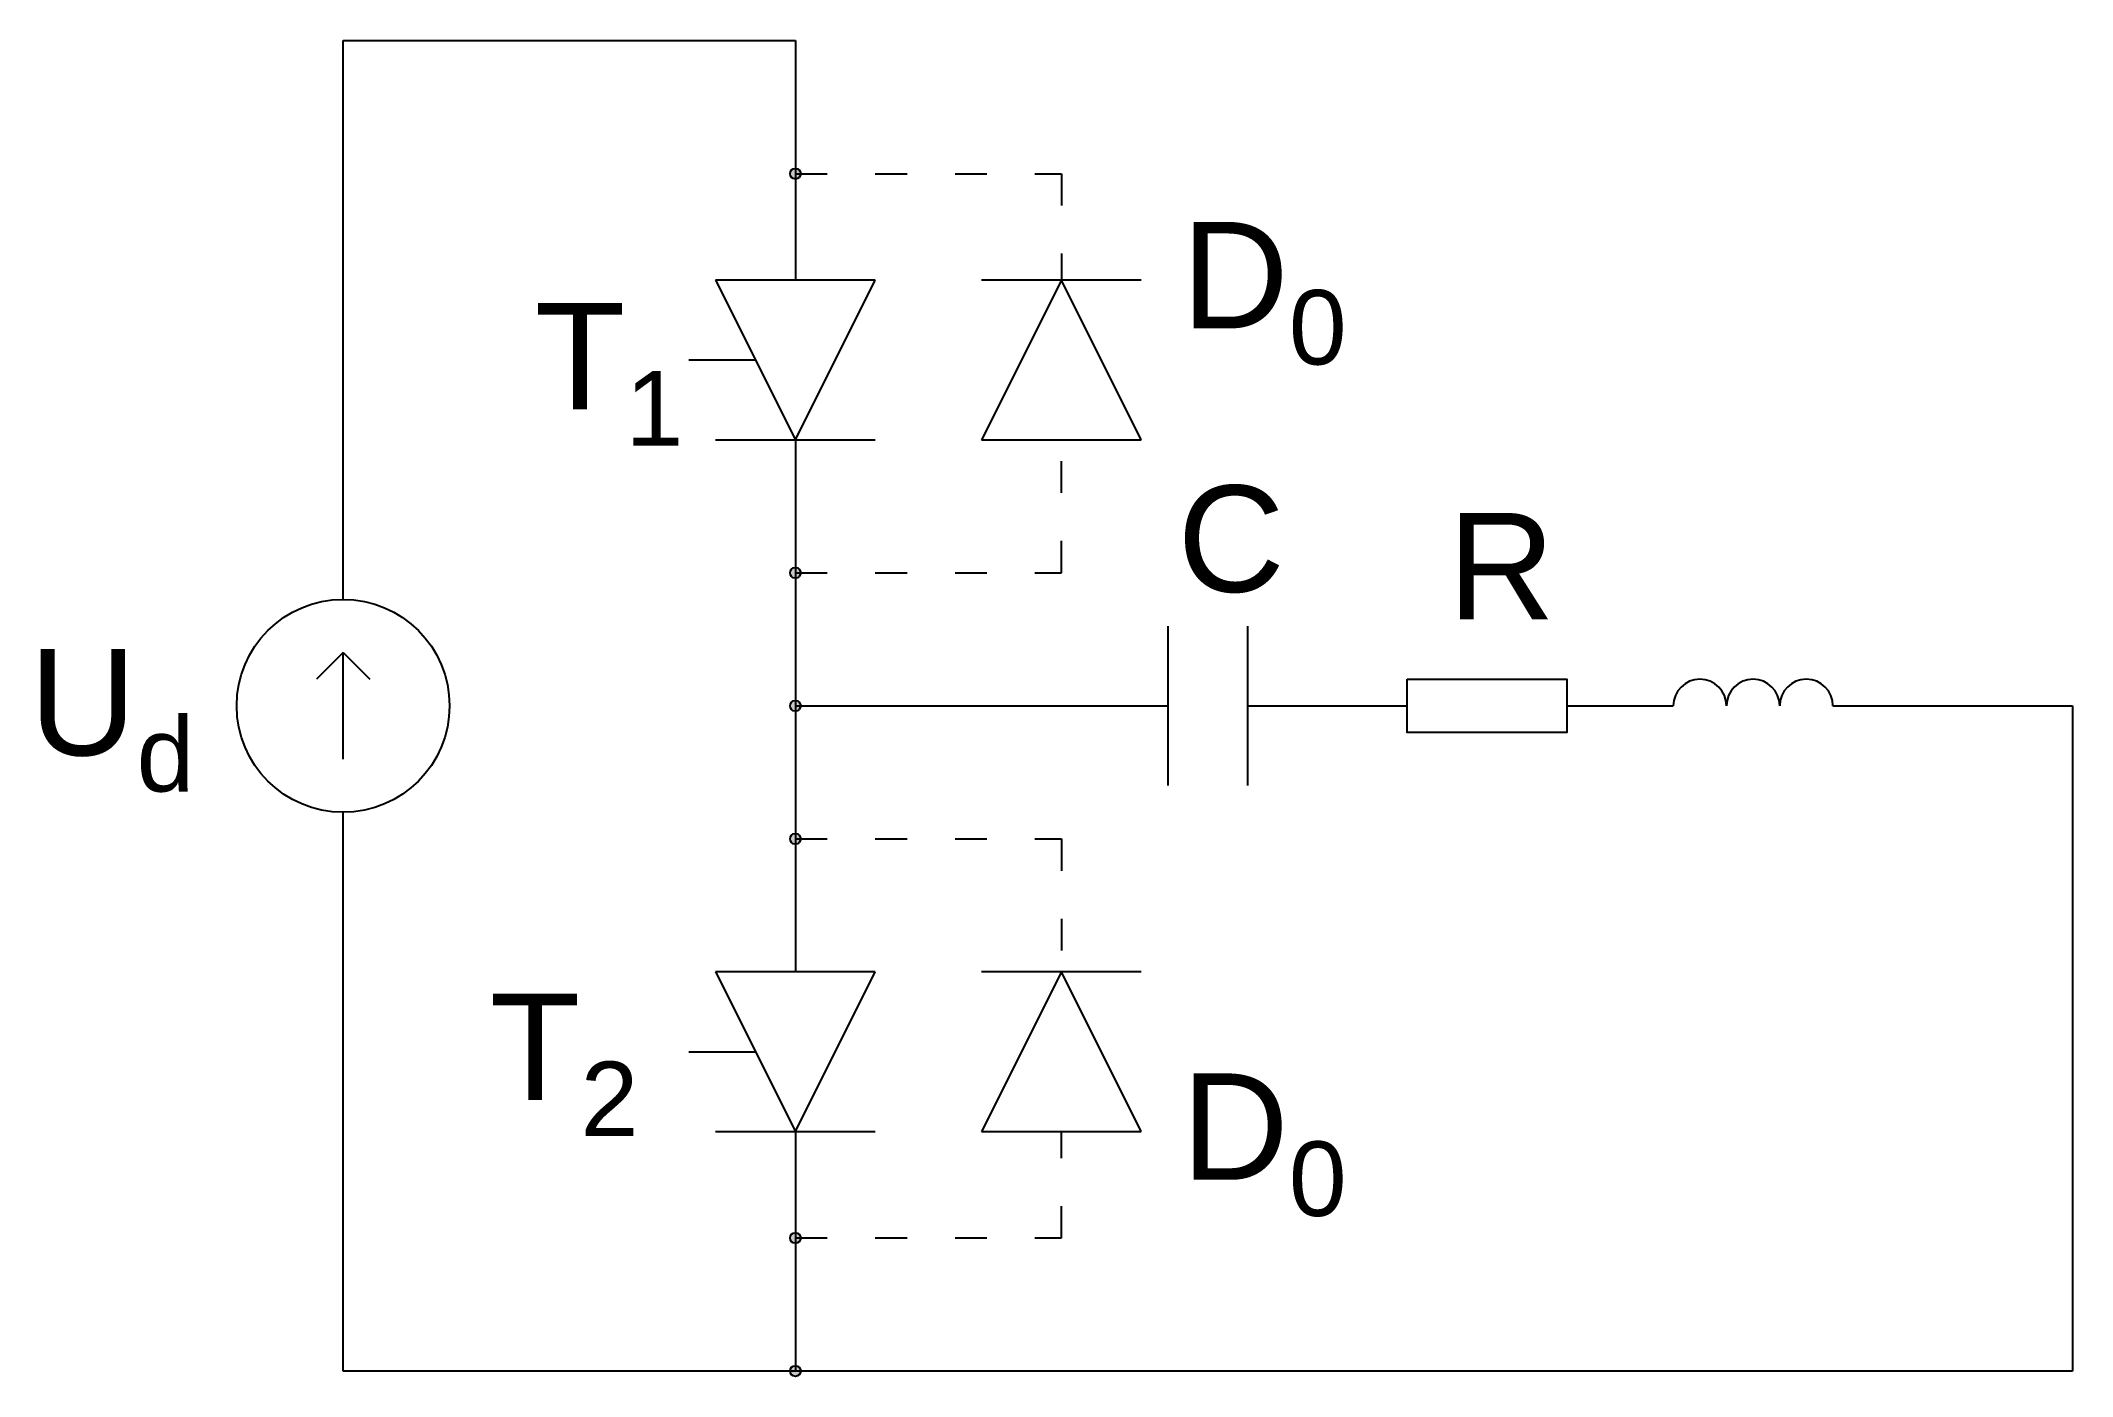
# Model space of a CAD drawing. Header units: inches. Extents: x 14.3 to 52.5, y -2.6 to 22.5.
import ezdxf

# ---------------------------------------------------------------- set-up
doc = ezdxf.new("R2010")
doc.units = ezdxf.units.IN
doc.header["$MEASUREMENT"] = 0
doc.linetypes.add('ACAD_ISO03W100', pattern=[30, 12, -18])
doc.styles.get("Standard").update_dxf_attribs({"font": 'Arial.ttf'})

msp = doc.modelspace()

# ---------------------------------------------------------------- hatches: boundary and pattern name
h = msp.add_hatch(color=256)
h.dxf.hatch_style = 1
h.paths.add_polyline_path([(28.5, 10.1, 0.414214), (28.4, 10, 0.414214), (28.5, 9.9), (28.5, 10)])
h.paths.add_polyline_path([(28.5, 10.1), (28.5, 10), (28.6, 10, 0.414214)])
h.paths.add_polyline_path([(28.6, 10), (28.5, 10), (28.5, 9.9, 0.414214)])
h.paths.add_polyline_path([(28.5, 12.5), (28.5, 12.6, 0.414214), (28.4, 12.5, 0.414214), (28.5, 12.4)])
h.paths.add_polyline_path([(28.5, 12.6), (28.5, 12.5), (28.6, 12.5, 0.414214)])
h.paths.add_polyline_path([(28.6, 12.5), (28.5, 12.5), (28.5, 12.4, 0.414214)])
h.paths.add_polyline_path([(28.5, 7.6, 0.414214), (28.4, 7.5, 0.414214), (28.5, 7.4), (28.5, 7.5)])
h.paths.add_polyline_path([(28.5, 7.6), (28.5, 7.5), (28.6, 7.5, 0.414214)])
h.paths.add_polyline_path([(28.6, 7.5), (28.5, 7.5), (28.5, 7.4, 0.414214)])
h.paths.add_polyline_path([(28.6, 0), (28.5, 0), (28.5, -0.1, 0.414214)])
h.paths.add_polyline_path([(28.5, 0.1, 0.414214), (28.4, 0, 0.414214), (28.5, -0.1)])
h.paths.add_polyline_path([(28.5, 0.1), (28.5, 0), (28.6, 0, 0.414214)])
h.paths.add_polyline_path([(28.5, -2.4, 0.414214), (28.4, -2.5), (28.5, -2.5)])
h.paths.add_polyline_path([(28.6, -2.5), (28.5, -2.5), (28.4, -2.5, 1)])
h.paths.add_polyline_path([(28.5, -2.4), (28.5, -2.5), (28.6, -2.5, 0.414214)])
h.paths.add_polyline_path([(28.5, 20.1, 0.414214), (28.4, 20, 0.414214), (28.5, 19.9)])
h.paths.add_polyline_path([(28.5, 20.1), (28.5, 20), (28.6, 20, 0.414214)])
h.paths.add_polyline_path([(28.6, 20), (28.5, 20), (28.5, 19.9, 0.414214)])

# ---------------------------------------------------------------- linework, layer by layer
for p, q in [((20, 12), (20, 22.5)), ((20, 22.5), (28.5, 22.5)), ((28.5, 22.5), (28.5, 18)), ((27, 18), (28.5, 15)), ((30, 18), (27, 18)), ((28.5, 15), (30, 18)), ((33.5, 18), (32, 15)), ((35, 18), (32, 18)), ((35, 15), (33.5, 18)), ((26.5, 16.5), (27.75, 16.5)), ((27, 15), (30, 15)), ((28.5, 15), (28.5, 12.5)), ((32, 15), (35, 15)), ((28.5, 12.5), (28.5, 10)), ((35.5, 11.5), (35.5, 8.5)), ((37, 11.5), (37, 8.5)), ((20, 11), (19.5, 10.5)), ((20, 9), (20, 11)), ((20, 11), (20.5, 10.5)), ((28.5, 10), (35, 10)), ((28.5, 10), (28.5, 7.5)), ((35, 10), (35.5, 10)), ((37, 10), (40, 10)), ((43, 10), (45, 10)), ((48, 10), (52.5, 10)), ((52.5, 10), (52.5, -2.5)), ((20, -2.5), (20, 8)), ((28.5, 7.5), (28.5, 5)), ((27, 5), (28.5, 2)), ((30, 5), (27, 5)), ((28.5, 2), (30, 5)), ((33.5, 5), (32, 2)), ((35, 5), (32, 5)), ((35, 2), (33.5, 5)), ((26.5, 3.5), (27.75, 3.5)), ((27, 2), (30, 2)), ((28.5, 2), (28.5, -2.5)), ((32, 2), (35, 2)), ((28.5, -2.5), (20, -2.5)), ((52.5, -2.5), (28.5, -2.5))]:
    msp.add_line(p, q)
at = {"linetype": 'ACAD_ISO03W100', "ltscale": 0.05}
for p, q in [((28.5, 20), (33.5, 20)), ((33.5, 20), (33.5, 18)), ((33.5, 12.5), (33.5, 15)), ((28.5, 12.5), (33.5, 12.5)), ((28.5, 7.5), (33.5, 7.5)), ((33.5, 7.5), (33.5, 5)), ((33.5, 0), (33.5, 2)), ((28.5, 0), (33.5, 0))]:
    msp.add_line(p, q, dxfattribs=at)
msp.add_lwpolyline([(40, 10.5), (43, 10.5), (43, 9.5), (40, 9.5)], close=True)
for centre, radius in [((28.5, 20), 0.1), ((28.5, 12.5), 0.1), ((20, 10), 2), ((28.5, 10), 0.1), ((28.5, 7.5), 0.1), ((28.5, 0), 0.1), ((28.5, -2.5), 0.1)]:
    msp.add_circle(centre, radius)
for centre in [(45.5, 10), (46.5, 10), (47.5, 10)]:
    msp.add_arc(centre, 0.5, 0, 180)

# ---------------------------------------------------------------- texts
at = {"char_height": 2, "attachment_point": 1}
for s, heights, insert in [('\\A1;{\\fArial|b0|i0|c238|p34;D\\H0.7x;\\S^ 0;}', [0], (35.756, 19.094)), ('\\A1;{\\fArial|b0|i0|c238|p34;T\\H0.7x;\\S^ 1;}', [2.055], (23.6, 17.57)), ('\\A1;{\\fArial|b0|i0|c238|p34;C}', [2.055], (35.68, 14.141)), ('\\A1;{\\fArial|b0|i0|c238|p34;R}', [2.055], (40.76, 13.624)), ('\\A1;{\\fArial|b0|i0|c238|p34;U\\H0.7x;\\S^ d;}', [2.055], (14.1, 11.07)), ('\\A1;{\\fArial|b0|i0|c238|p34;T\\H0.7x;\\S^ 2;}', [2.055], (22.756, 4.594)), ('\\A1;{\\fArial|b0|i0|c238|p34;D\\H0.7x;\\S^ 0;}', [0], (35.756, 3.094))]:
    msp.add_mtext_dynamic_manual_height_columns(s, width=3.5, gutter_width=10, heights=heights, dxfattribs=dict(at, insert=insert))

doc.saveas('drawing.dxf')
